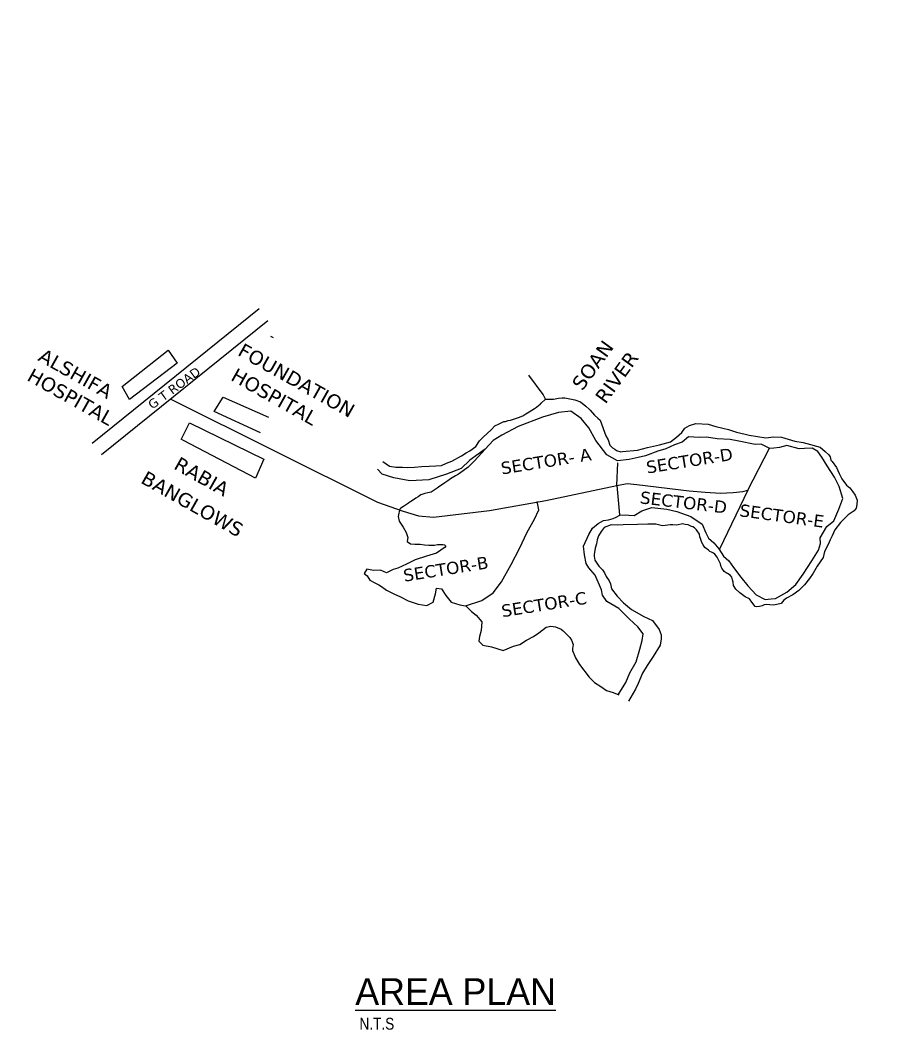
# Model space of a CAD drawing. Header units: inches. Extents: x -36906 to 35154, y -44700 to 686.
# Drawn here: x -5298 to -4717, y 6 to 686 of the extents above; entities that cross this region are included whole.
import ezdxf

# ---------------------------------------------------------------- set-up
doc = ezdxf.new("R2010")
doc.units = ezdxf.units.IN
doc.header["$LTSCALE"] = 2
doc.header["$MEASUREMENT"] = 0
doc.layers.add('ELE2', color=150, linetype='Continuous', lineweight=25)
doc.styles.add('NOMAN', font='techl___.ttf', dxfattribs={"height": 6})
doc.styles.add('XFINE', font='verdana.TTF')

# ---------------------------------------------------------------- blocks, each defined once
blk = doc.blocks.new('A$C53E73C27')
at = {"layer": 'ELE2'}
for p, q in [((16.35, 357.29), (162.96, 368.68)), ((162.96, 358.35), (17.14, 347.22)), ((77.86, 351.73), (154.6, 213.41)), ((159.51, 346.63), (158.64, 348.26)), ((97.57, 327.8), (108.1, 332.61)), ((108.1, 332.61), (125.97, 303.77)), ((68.03, 325.06), (79.25, 331.01)), ((68.94, 323.45), (68.08, 325.08)), ((79.25, 331.01), (106.96, 281.8)), ((115.43, 298.05), (97.57, 327.8)), ((95.05, 274.25), (68.94, 323.45)), ((106.96, 281.8), (95.05, 274.25)), ((167.99, 227.41), (167.23, 232.16)), ((173.32, 234.4), (175.22, 229.09)), ((175.22, 229.09), (178.45, 226.05)), ((173.12, 220.95), (167.99, 227.41)), ((178.45, 226.05), (182.25, 223.58)), ((182.25, 223.58), (184.91, 221.49)), ((184.91, 221.49), (188.9, 219.02)), ((289.8, 210.1), (289.04, 226.62)), ((181.12, 213.09), (173.12, 220.95)), ((188.9, 219.02), (193.08, 216.55)), ((193.08, 216.55), (197.64, 213.9)), ((154.6, 213.41), (165.47, 198.57)), ((192.14, 206.25), (181.12, 213.09)), ((197.64, 213.9), (201.63, 211.43)), ((201.63, 211.43), (204.86, 209.53)), ((204.86, 209.53), (208.47, 208.77)), ((208.47, 208.77), (212.27, 207.82)), ((212.27, 207.82), (219.87, 207.06)), ((231.65, 206.87), (235.83, 208.58)), ((235.83, 208.58), (239.25, 209.34)), ((239.25, 209.34), (246.67, 210.29)), ((246.67, 210.29), (250.28, 211.05)), ((250.28, 211.05), (253.51, 210.67)), ((253.51, 210.67), (256.93, 210.1)), ((256.93, 210.1), (258.07, 209.53)), ((258.07, 209.53), (259.97, 208.96)), ((259.97, 208.96), (261.3, 208.39)), ((261.3, 208.39), (266.81, 206.68)), ((289.23, 206.68), (289.8, 210.1)), ((164.38, 200.83), (164, 200.26)), ((165.14, 201.02), (164.38, 200.83)), ((166.28, 201.02), (165.14, 201.02)), ((167.42, 201.02), (166.28, 201.02)), ((171.6, 201.02), (167.42, 201.02)), ((173.12, 201.02), (171.6, 201.02)), ((174.07, 201.02), (173.12, 201.02)), ((177.68, 200.83), (174.07, 201.02)), ((179.58, 200.83), (177.68, 200.83)), ((181.86, 200.83), (179.58, 200.83)), ((184.71, 200.07), (181.86, 200.83)), ((204.31, 202.65), (192.14, 206.25)), ((214.76, 200.18), (204.31, 202.65)), ((222.93, 201.32), (214.76, 200.18)), ((219.87, 207.06), (223.67, 207.06)), ((229.96, 201.51), (222.93, 201.32)), ((223.67, 207.06), (226.52, 206.68)), ((235.83, 201.78), (225.38, 199.31)), ((226.52, 206.68), (231.65, 206.87)), ((235.85, 201.7), (229.96, 201.51)), ((243.64, 203.59), (235.85, 201.7)), ((250.67, 203.21), (243.64, 203.59)), ((263.21, 201.7), (250.67, 203.21)), ((280.6, 197.51), (263.21, 201.7)), ((266.81, 206.68), (270.04, 205.92)), ((270.04, 205.92), (272.32, 205.92)), ((272.32, 205.92), (275.17, 205.73)), ((275.17, 205.73), (279.35, 205.54)), ((279.35, 205.54), (281.06, 205.54)), ((281.06, 205.54), (283.15, 205.73)), ((283.15, 205.73), (284.1, 205.73)), ((284.1, 205.73), (285.24, 205.92)), ((285.24, 205.92), (289.23, 206.68)), ((289.23, 206.68), (293.6, 203.45)), ((293.6, 203.45), (297.02, 202.12)), ((297.02, 202.12), (299.11, 200.79)), ((299.11, 200.79), (300.63, 199.84)), ((160.58, 197.41), (159.25, 194.37)), ((159.25, 194.37), (159.25, 189.43)), ((161.53, 198.17), (160.58, 197.41)), ((162.29, 198.93), (161.53, 198.17)), ((163.05, 199.69), (162.29, 198.93)), ((164, 200.26), (163.05, 199.69)), ((165.47, 198.57), (172.36, 189.83)), ((186.61, 199.31), (184.71, 200.07)), ((188.7, 198.36), (186.61, 199.31)), ((193.65, 198.36), (188.7, 198.36)), ((195.93, 198.36), (193.65, 198.36)), ((198.02, 198.36), (195.93, 198.36)), ((200.11, 198.36), (198.02, 198.36)), ((202.39, 198.36), (200.11, 198.36)), ((204.86, 198.36), (202.39, 198.36)), ((208.85, 198.17), (204.86, 198.36)), ((211.13, 197.98), (208.85, 198.17)), ((214.93, 197.98), (211.13, 197.98)), ((219.3, 198.17), (214.93, 197.98)), ((225.38, 199.31), (219.3, 198.17)), ((291.43, 194.09), (280.6, 197.51)), ((298.85, 190.11), (291.43, 194.09)), ((300.63, 199.84), (305.46, 194.84)), ((305.46, 194.84), (307.93, 191.61)), ((159.25, 189.43), (159.06, 185.26)), ((172.36, 189.83), (180.32, 183.47)), ((301.89, 181.75), (298.85, 190.11)), ((307.93, 191.61), (309.26, 187.05)), ((309.26, 187.05), (310.02, 183.82)), ((122.55, 179.87), (119.32, 178.54)), ((123.31, 179.11), (122.55, 179.87)), ((157.16, 181.08), (156.02, 179.94)), ((156.02, 179.94), (156.97, 177.28)), ((157.92, 181.84), (157.16, 181.08)), ((159.06, 185.26), (157.92, 181.84)), ((180.32, 183.47), (214.52, 165.45)), ((302.65, 173.59), (301.89, 181.75)), ((310.02, 183.82), (310.02, 183.07)), ((310.02, 183.07), (310.59, 178.51)), ((119.32, 178.54), (120.08, 175.88)), ((120.08, 175.88), (120.08, 172.46)), ((125.78, 176.64), (123.31, 179.11)), ((129.96, 173.98), (125.78, 176.64)), ((132.24, 170.18), (129.96, 173.98)), ((156.97, 177.28), (159.44, 175.38)), ((159.44, 175.38), (162.29, 173.29)), ((162.29, 173.29), (164.57, 171.2)), ((301.51, 163.83), (302.65, 173.59)), ((311.92, 173.57), (309.07, 162.56)), ((310.59, 178.51), (311.35, 175.66)), ((311.35, 175.66), (311.92, 173.57)), ((120.08, 172.46), (121.79, 169.04)), ((121.79, 169.04), (123.31, 166.39)), ((123.31, 166.39), (124.07, 164.3)), ((137.37, 169.42), (132.24, 170.18)), ((140.41, 168.48), (137.37, 169.42)), ((146.87, 167.34), (140.41, 168.48)), ((153.52, 166.39), (146.87, 167.34)), ((161.31, 164.11), (153.52, 166.39)), ((164.57, 171.2), (166.85, 169.31)), ((166.85, 169.31), (168.75, 168.17)), ((168.75, 168.17), (170.08, 167.22)), ((170.08, 167.22), (171.98, 166.27)), ((171.98, 166.27), (173.5, 165.32)), ((124.07, 164.3), (125.4, 160.31)), ((125.4, 160.31), (128.25, 155.37)), ((168.15, 161.83), (161.31, 164.11)), ((175.4, 161.9), (168.15, 161.83)), ((173.5, 165.32), (175.02, 164.18)), ((175.02, 164.18), (175.78, 163.42)), ((175.97, 162.28), (175.4, 161.9)), ((175.78, 163.42), (175.97, 162.28)), ((214.52, 165.45), (250.04, 149.29)), ((302.27, 151.48), (301.51, 163.83)), ((308.69, 159.33), (307.74, 155.72)), ((309.07, 162.56), (308.69, 159.33)), ((128.25, 155.37), (130.91, 151.2)), ((307.74, 155.72), (308.12, 153.25)), ((308.12, 153.25), (308.88, 151.54)), ((130.91, 151.2), (133.57, 145.88)), ((133.57, 145.88), (137.94, 140.18)), ((236.56, 143.03), (242.64, 146.64)), ((242.64, 146.64), (244.92, 151.96)), ((250.04, 149.29), (295.91, 130.22)), ((306.07, 143.89), (302.27, 151.48)), ((308.88, 151.54), (309.45, 150.03)), ((309.45, 150.03), (311.35, 147.56)), ((311.35, 147.56), (312.3, 147.18)), ((312.3, 147.18), (321.42, 142.24)), ((137.94, 140.18), (142.31, 136)), ((147.25, 135.44), (151.81, 139.23)), ((151.81, 139.23), (154.47, 142.08)), ((154.47, 142.08), (156.94, 139.8)), ((156.94, 139.8), (156.94, 134.3)), ((216.8, 132.4), (227.44, 138.66)), ((227.44, 138.66), (236.56, 143.03)), ((295.91, 130.22), (305.45, 142.67)), ((312.91, 140.09), (306.07, 143.89)), ((318.8, 137.81), (312.91, 140.09)), ((321.42, 142.24), (327.88, 139.77)), ((327.88, 139.77), (335.86, 136.73)), ((142.31, 136), (147.25, 135.44)), ((156.94, 134.3), (157.32, 128.6)), ((205.77, 126.51), (216.8, 132.4)), ((323.76, 135.86), (318.8, 137.81)), ((332.5, 133.77), (323.76, 135.86)), ((337.82, 131.87), (332.5, 133.77)), ((335.86, 136.73), (343.27, 134.08)), ((344.28, 130.73), (337.82, 131.87)), ((343.27, 134.08), (348.4, 134.26)), ((348.4, 134.26), (353.15, 135.02)), ((353.15, 135.02), (356.57, 136.16)), ((356.57, 136.16), (360.37, 135.97)), ((360.37, 135.97), (364.55, 134.64)), ((364.55, 134.64), (371.2, 129.52)), ((157.32, 128.6), (161.12, 123.66)), ((193.61, 120.62), (205.77, 126.51)), ((295.91, 130.22), (286.1, 112.73)), ((295.91, 130.22), (302.54, 127.3)), ((302.54, 127.3), (307.57, 123.06)), ((349.79, 129.4), (344.28, 130.73)), ((355.3, 129.97), (349.79, 129.4)), ((361, 125.42), (355.3, 129.97)), ((365.18, 122.76), (361, 125.42)), ((371.2, 129.52), (374.63, 125.15)), ((374.63, 125.15), (378.05, 121.54)), ((161.12, 123.66), (163.97, 121)), ((163.97, 121), (175.37, 117.59)), ((164.16, 120.69), (165.3, 115.38)), ((175.37, 117.59), (184.68, 117.59)), ((184.68, 117.59), (193.61, 120.62)), ((307.57, 123.06), (334.76, 99.3)), ((370.69, 117.82), (365.18, 122.76)), ((377.72, 112.31), (370.69, 117.82)), ((378.05, 121.54), (380.71, 118.5)), ((380.71, 118.5), (384.13, 113.95)), ((165.3, 115.38), (166.44, 111.39)), ((166.44, 111.39), (167.01, 105.5)), ((253.71, 108.85), (261.31, 113.41)), ((261.31, 113.41), (265.69, 115.69)), ((265.69, 115.69), (270.82, 116.07)), ((272.53, 111.39), (269.3, 110.44)), ((270.82, 116.07), (275, 115.69)), ((277.66, 110.25), (272.53, 111.39)), ((275, 115.69), (278.04, 114.17)), ((278.04, 114.17), (281.08, 113.03)), ((281.08, 113.03), (283.36, 112.65)), ((283.36, 112.65), (286.21, 112.27)), ((286.21, 112.27), (289.25, 110.37)), ((381.9, 107.95), (377.72, 112.31)), ((384.13, 113.95), (388.31, 109.39)), ((167.01, 105.5), (163.21, 100.95)), ((250.86, 103.53), (253.71, 108.85)), ((261.89, 105.32), (259.61, 103.23)), ((263.98, 107.22), (261.89, 105.32)), ((266.07, 108.93), (263.98, 107.22)), ((269.3, 110.44), (266.07, 108.93)), ((280.89, 107.79), (277.66, 110.25)), ((284.31, 105.51), (280.89, 107.79)), ((292.48, 100.19), (284.31, 105.51)), ((289.25, 110.37), (291.34, 108.85)), ((291.34, 108.85), (294.19, 106.57)), ((294.19, 106.57), (300.27, 106.38)), ((300.27, 106.38), (307.3, 104.29)), ((307.3, 104.29), (315.09, 97.46)), ((389.88, 99.78), (381.9, 107.95)), ((388.31, 109.39), (390.21, 107.3)), ((390.21, 107.3), (398.46, 99.42)), ((159.98, 98.29), (157.89, 95.82)), ((163.21, 100.95), (159.98, 98.29)), ((248.39, 94.61), (248.58, 98.03)), ((248.58, 98.03), (250.86, 103.53)), ((255.81, 99.05), (254.67, 96.58)), ((256.57, 100), (255.81, 99.05)), ((259.61, 103.23), (256.57, 100)), ((298.56, 96.39), (292.48, 100.19)), ((315.09, 97.46), (319.84, 92.33)), ((334.76, 99.3), (343.24, 92.15)), ((393.5, 97.63), (389.88, 99.78)), ((396.73, 91.93), (393.5, 97.63)), ((398.46, 99.42), (403.21, 97.14)), ((403.21, 97.14), (407.58, 93.73)), ((157.89, 95.82), (158.46, 92.02)), ((158.46, 92.02), (162.83, 87.65)), ((248.96, 87.96), (248.39, 94.61)), ((254.67, 96.58), (254.67, 94.11)), ((254.67, 94.11), (254.67, 91.65)), ((254.67, 91.65), (255.24, 88.23)), ((302.93, 93.35), (298.56, 96.39)), ((306.16, 89.75), (302.93, 93.35)), ((319.84, 92.33), (325.73, 83.98)), ((343.24, 92.15), (351.46, 85.79)), ((368.16, 76.78), (396.53, 92.15)), ((399.01, 90.6), (396.73, 91.93)), ((402.43, 88.7), (399.01, 90.6)), ((407.58, 93.73), (413.66, 86.32)), ((162.83, 87.65), (167.96, 81.2)), ((247.06, 77.28), (248.96, 87.96)), ((255.24, 85.76), (254.67, 83.1)), ((254.67, 83.1), (254.67, 79.49)), ((255.24, 88.23), (255.24, 85.76)), ((309.34, 88.11), (306.16, 89.75)), ((310.86, 87.35), (309.34, 88.11)), ((312.38, 86.4), (310.86, 87.35)), ((314.47, 84.69), (312.38, 86.4)), ((318.08, 83.17), (314.47, 84.69)), ((319.41, 81.84), (318.08, 83.17)), ((325.73, 83.98), (329.15, 75.43)), ((351.46, 85.79), (358.88, 81.28)), ((407.37, 86.99), (402.43, 88.7)), ((413.07, 80.35), (407.37, 86.99)), ((413.66, 86.32), (417.84, 82.33)), ((167.96, 81.2), (175.37, 79.49)), ((175.37, 79.49), (179.74, 77.97)), ((179.74, 77.97), (185.06, 77.97)), ((185.06, 77.97), (190.57, 77.21)), ((190.57, 77.21), (194.94, 77.21)), ((194.94, 77.21), (201.21, 77.59)), ((201.21, 77.59), (204.25, 76.26)), ((204.25, 76.26), (206.72, 74.17)), ((245.54, 73.86), (247.06, 77.28)), ((254.29, 77.21), (252.96, 73.99)), ((254.67, 79.49), (254.29, 77.21)), ((320.93, 80.32), (319.41, 81.84)), ((322.26, 78.04), (320.93, 80.32)), ((322.83, 77.47), (322.26, 78.04)), ((323.4, 76.33), (322.83, 77.47)), ((323.59, 75.57), (323.4, 76.33)), ((368.16, 76.78), (329.19, 54.53)), ((358.88, 81.28), (364.72, 78.11)), ((364.72, 78.11), (368.16, 76.78)), ((416.3, 78.45), (413.07, 80.35)), ((420.67, 75.6), (416.3, 78.45)), ((417.84, 82.33), (425.63, 73.03)), ((206.72, 74.17), (209, 70.75)), ((209, 70.75), (209.38, 68.86)), ((245.35, 68.74), (245.54, 73.86)), ((252.96, 73.99), (253.34, 67.53)), ((323.02, 69.12), (323.78, 70.83)), ((323.78, 74.24), (323.59, 75.57)), ((323.78, 73.49), (323.78, 74.24)), ((323.78, 70.83), (323.78, 73.49)), ((329.15, 75.43), (327.87, 68.96)), ((422.57, 71.61), (420.67, 75.6)), ((422.57, 66.86), (422.57, 71.61)), ((425.63, 73.03), (426.77, 68.66)), ((209.38, 68.86), (209.95, 66.01)), ((209.95, 66.01), (210.52, 62.59)), ((210.52, 62.59), (210.52, 60.5)), ((249.34, 60), (245.35, 68.74)), ((253.34, 67.53), (254.29, 61.45)), ((321.69, 63.23), (321.88, 65.13)), ((321.69, 61.14), (321.69, 63.23)), ((321.88, 65.13), (322.64, 67.98)), ((322.64, 67.98), (323.02, 69.12)), ((327.87, 68.96), (327.3, 64.97)), ((327.3, 64.97), (328.44, 60.22)), ((422.19, 59.84), (422.57, 66.86)), ((427.34, 63.73), (426.58, 61.64)), ((426.77, 68.66), (427.34, 65.43)), ((427.34, 65.43), (427.34, 63.73)), ((207.86, 55.37), (207.1, 54.32)), ((209.76, 57.27), (207.86, 55.37)), ((210.52, 60.5), (209.76, 57.27)), ((251.24, 50.32), (249.34, 60)), ((254.29, 61.45), (256.19, 54.62)), ((322.64, 58.1), (321.69, 61.14)), ((323.02, 56.97), (322.64, 58.1)), ((323.59, 55.83), (323.02, 56.97)), ((324.35, 54.69), (323.59, 55.83)), ((328.44, 60.22), (329.01, 55.09)), ((422, 50.53), (422.19, 59.84)), ((426.58, 61.64), (426.77, 60.5)), ((426.77, 60.5), (426.77, 55.26)), ((205.96, 49), (205.58, 43.69)), ((207.1, 54.32), (205.96, 49)), ((253.14, 42.34), (251.24, 50.32)), ((256.19, 54.62), (260.37, 45.8)), ((324.16, 45.95), (324.54, 48.42)), ((324.73, 53.55), (324.35, 54.69)), ((324.54, 48.42), (324.92, 50.89)), ((324.92, 50.89), (324.73, 53.55)), ((329.01, 55.09), (328.82, 49.02)), ((328.82, 49.02), (329.96, 44.46)), ((421.05, 43.51), (422, 50.53)), ((426.01, 50.89), (425.44, 46.9)), ((426.77, 55.26), (426.01, 50.89)), ((205.58, 43.69), (206.15, 32.86)), ((253.33, 36.27), (253.14, 42.34)), ((260.37, 45.8), (263.79, 40.29)), ((323.21, 42.91), (323.4, 43.86)), ((323.21, 40.26), (323.21, 42.91)), ((323.4, 43.86), (324.16, 45.95)), ((329.96, 44.46), (329.96, 38.76)), ((418.39, 35.34), (421.05, 43.51)), ((425.44, 46.9), (425.63, 41.39)), ((250.29, 32.85), (253.33, 36.27)), ((263.79, 40.29), (263.98, 32.51)), ((323.78, 38.55), (323.21, 40.26)), ((324.35, 37.6), (323.78, 38.55)), ((325.3, 35.7), (324.35, 37.6)), ((325.3, 33.99), (325.3, 35.7)), ((329.96, 38.76), (330.34, 30.41)), ((412.12, 30.79), (418.39, 35.34)), ((425.63, 41.39), (426.58, 38.74)), ((426.58, 38.74), (426.77, 35.32)), ((426.77, 35.32), (426.77, 32.47)), ((206.15, 32.86), (207.1, 27.74)), ((207.1, 27.74), (209, 22.99)), ((238.51, 23.17), (245.54, 29.05)), ((245.54, 29.05), (250.29, 32.85)), ((263.03, 28.71), (261.51, 26.43)), ((263.98, 32.51), (263.03, 28.71)), ((322.83, 25.63), (323.02, 28.67)), ((323.02, 28.67), (324.16, 30.57)), ((324.16, 30.57), (324.73, 32.09)), ((324.73, 32.09), (325.3, 33.99)), ((330.34, 30.41), (331.1, 22.81)), ((404.71, 26.23), (412.12, 30.79)), ((425.82, 28.86), (424.11, 26.58)), ((426.77, 32.47), (425.82, 28.86)), ((209, 22.99), (210.71, 18.43)), ((230.72, 19.37), (238.51, 23.17)), ((258.66, 23.39), (250.11, 19.6)), ((261.51, 26.43), (258.66, 23.39)), ((323.78, 22.03), (322.83, 25.63)), ((325.3, 17.66), (323.78, 22.03)), ((331.1, 22.81), (332.24, 14.46)), ((388.37, 18.63), (390.46, 21.86)), ((390.46, 21.86), (398.63, 25.85)), ((398.63, 25.85), (404.71, 26.23)), ((407.77, 22.79), (401.88, 20.7)), ((411.38, 23.36), (407.77, 22.79)), ((415.18, 24.12), (411.38, 23.36)), ((420.12, 23.93), (415.18, 24.12)), ((422.21, 24.87), (420.12, 23.93)), ((424.11, 26.58), (422.21, 24.87)), ((210.71, 18.43), (213.75, 14.82)), ((213.75, 14.82), (216.03, 11.41)), ((215.52, 11.58), (224.83, 15.57)), ((224.83, 15.57), (230.72, 19.37)), ((237.76, 14.28), (231.3, 10.29)), ((243.46, 16.94), (237.76, 14.28)), ((250.11, 19.6), (243.46, 16.94)), ((327.01, 14.81), (325.3, 17.66)), ((327.01, 12.15), (327.01, 14.81)), ((332.24, 14.46), (335.47, 8.57)), ((376.7, 12.18), (384.75, 15.6)), ((384.75, 15.6), (388.37, 18.63)), ((392.38, 15), (387.63, 12.53)), ((395.23, 16.9), (392.38, 15)), ((397.89, 18.42), (395.23, 16.9)), ((401.88, 20.7), (397.89, 18.42)), ((227.69, 8.01), (218.94, 3.99)), ((231.3, 10.29), (227.69, 8.01)), ((327.01, 8.35), (327.01, 12.15)), ((327.77, 7.6), (327.01, 8.35)), ((329.67, 6.65), (327.77, 7.6)), ((335.47, 8.57), (339.08, 6.48)), ((358.65, 4.96), (366.82, 8)), ((366.82, 8), (376.7, 12.18)), ((377.75, 7.22), (372.81, 4.75)), ((384.4, 9.68), (377.75, 7.22)), ((387.63, 12.53), (384.4, 9.68)), ((331.38, 6.08), (329.67, 6.65)), ((332.9, 5.89), (331.38, 6.08)), ((334.23, 5.13), (332.9, 5.89)), ((335.94, 3.61), (334.23, 5.13)), ((338.22, 1.9), (335.94, 3.61)), ((342.97, 0), (338.22, 1.9)), ((339.08, 6.48), (341.74, 4.96)), ((341.74, 4.96), (350.48, 4.2)), ((345.82, 0.76), (342.97, 0)), ((348.1, 0.95), (345.82, 0.76)), ((352.85, 0.38), (348.1, 0.95)), ((350.48, 4.2), (358.65, 4.96)), ((357.99, 0.57), (352.85, 0.38)), ((363.5, 1.52), (357.99, 0.57)), ((368.63, 3.04), (363.5, 1.52)), ((372.81, 4.75), (368.63, 3.04))]:
    blk.add_line(p, q, dxfattribs=at)
blk.add_lwpolyline([(55.29, 377.82), (95.24, 380.39), (95.49, 369.58), (54.52, 367.52)], close=True, dxfattribs=at)
at = {"layer": 'ELE2', "style": 'XFINE'}
for s, height, rotation, p in [('HOSPITAL', 9.6, 296.16295, (3.64, 418.79)), ('ALSHIFA', 9.6, 296.16295, (17.59, 425.65)), ('G T ROAD', 6.144, 1.88397, (63.3, 352.96)), ('FOUNDATION ', 9.6, 296.16295, (132.22, 351.32)), ('HOSPITAL', 9.6, 296.16295, (118.66, 339.95)), ('BANGLOWS', 9.6, 296.16295, (28.09, 316.78)), ('RABIA', 9.6, 296.16295, (52.15, 311.97)), ('SOAN', 9.6, 19.55346, (312.92, 196.68)), ('RIVER', 9.6, 19.55346, (320.87, 180.2)), ('SECTOR- A', 8.4, 334.57376, (235.44, 180.95)), ('SECTOR-B', 8.4, 334.57376, (138.8, 158.22)), ('SECTOR-D', 8.4, 334.57376, (317.77, 125.16)), ('SECTOR-D', 8.4, 318.74134, (301.85, 111.44)), ('SECTOR-C', 8.4, 334.57376, (180.42, 100.17)), ('SECTOR-E', 8.4, 317.67993, (352.99, 65.65))]:
    blk.add_text(s, height=height, rotation=rotation, dxfattribs=at).set_placement(p)

msp = doc.modelspace()

# ---------------------------------------------------------------- block references
at = {"xscale": 0.9843749999998138, "yscale": 0.9843749999998138, "zscale": 0.9843749999998138, "rotation": 34.47281338666429}
msp.add_blockref('A$C53E73C27', (-5063.3773, 102.1793), dxfattribs=at)

# ---------------------------------------------------------------- texts
at = {"style": 'NOMAN'}
msp.add_text('N.T.S', height=8, dxfattribs=at).set_placement((-5069.0714, 6.0457, 0.0008))
at = {"insert": (-5071.8693, 40.7311), "char_height": 18, "attachment_point": 1, "line_spacing_factor": 1.5}
msp.add_mtext('{\\LAREA PLAN}', dxfattribs=at)

doc.saveas('drawing.dxf')
